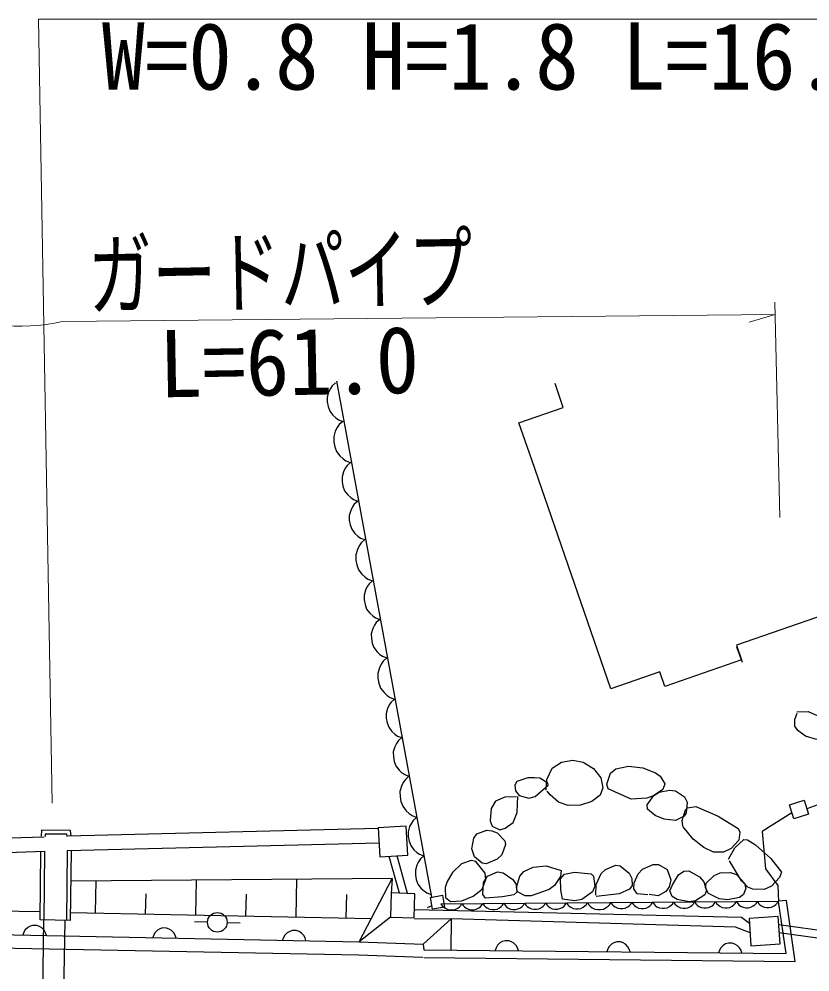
# Model space of a CAD drawing. Units: millimetres, scale not verified. Extents: x 40000 to 680000, y 20000 to 380000.
# Drawn here: x 147020 to 177271, y 302521 to 338952 of the extents above; entities that cross this region are included whole.
import ezdxf
from ezdxf.enums import TextEntityAlignment as Align

# ---------------------------------------------------------------- set-up
doc = ezdxf.new("R2010")
doc.units = ezdxf.units.MM
doc.header["$LTSCALE"] = 1000
doc.layers.add('M-BGD', color=7, linetype='Continuous', lineweight=25)
doc.layers.add('M-STR-HTXT', color=7, linetype='Continuous', lineweight=13)
doc.styles.add('ＭＳ ゴシック', font='')
doc.styles.get('ＭＳ ゴシック').set_extended_font_data('MS Gothic')

msp = doc.modelspace()

# ---------------------------------------------------------------- linework, layer by layer
at = {"layer": 'M-BGD'}
for p, q in [((159130, 325046), (158999, 324930)), ((159163, 325103), (162791, 305375)), ((167838, 324102), (167522, 325013)), ((158860, 324690), (158805, 324497)), ((158927, 324825), (158860, 324690)), ((158999, 324930), (158927, 324825)), ((158805, 324497), (158808, 324315)), ((158808, 324315), (158841, 324138)), ((158841, 324138), (158904, 323966)), ((158904, 323966), (159025, 323806)), ((166137, 323512), (167838, 324102)), ((159025, 323806), (159136, 323704)), ((159136, 323704), (159241, 323632)), ((159241, 323632), (159405, 323571)), ((159405, 323571), (159265, 323448)), ((166628, 322095), (166137, 323512)), ((159117, 323192), (159058, 322986)), ((159188, 323336), (159117, 323192)), ((159265, 323448), (159188, 323336)), ((159058, 322986), (159062, 322791)), ((159062, 322791), (159097, 322602)), ((159097, 322602), (159164, 322420)), ((159164, 322420), (159293, 322248)), ((159293, 322248), (159411, 322140)), ((159411, 322140), (159523, 322063)), ((159523, 322063), (159698, 321998)), ((169657, 313350), (166628, 322095)), ((159495, 321777), (159429, 321643)), ((159567, 321882), (159495, 321777)), ((159698, 321998), (159567, 321882)), ((159429, 321643), (159373, 321449)), ((159373, 321449), (159377, 321267)), ((159377, 321267), (159410, 321090)), ((159410, 321090), (159472, 320919)), ((159472, 320919), (159594, 320758)), ((159594, 320758), (159704, 320657)), ((159704, 320657), (159809, 320585)), ((159770, 320303), (159704, 320168)), ((159842, 320408), (159770, 320303)), ((159809, 320585), (159973, 320524)), ((159973, 320524), (159842, 320408)), ((159704, 320168), (159648, 319975)), ((159648, 319975), (159652, 319792)), ((159652, 319792), (159685, 319616)), ((159685, 319616), (159747, 319444)), ((159747, 319444), (159869, 319284)), ((159869, 319284), (159979, 319182)), ((159979, 319182), (160084, 319110)), ((160032, 318814), (159961, 318670)), ((160108, 318925), (160032, 318814)), ((160084, 319110), (160248, 319049)), ((160248, 319049), (160108, 318925)), ((159961, 318670), (159901, 318464)), ((159901, 318464), (159905, 318269)), ((159905, 318269), (159940, 318080)), ((159940, 318080), (160007, 317898)), ((160007, 317898), (160137, 317726)), ((160137, 317726), (160254, 317618)), ((160254, 317618), (160366, 317541)), ((160410, 317360), (160338, 317255)), ((160366, 317541), (160541, 317476)), ((160541, 317476), (160410, 317360)), ((160272, 317121), (160216, 316927)), ((160338, 317255), (160272, 317121)), ((160216, 316927), (160220, 316745)), ((160220, 316745), (160253, 316568)), ((160253, 316568), (160315, 316397)), ((160315, 316397), (160437, 316236)), ((160437, 316236), (160547, 316135)), ((160547, 316135), (160652, 316063)), ((160685, 315886), (160613, 315781)), ((160652, 316063), (160816, 316002)), ((160816, 316002), (160685, 315886)), ((177859, 316190), (174457, 315012)), ((160547, 315646), (160491, 315453)), ((160613, 315781), (160547, 315646)), ((160491, 315453), (160495, 315270)), ((160495, 315270), (160528, 315093)), ((160528, 315093), (160590, 314922)), ((160590, 314922), (160712, 314762)), ((174457, 315012), (174650, 314455)), ((174464, 314954), (174672, 314363)), ((160712, 314762), (160822, 314660)), ((160822, 314660), (160927, 314588)), ((160952, 314403), (160875, 314291)), ((160927, 314588), (161091, 314527)), ((161091, 314527), (160952, 314403)), ((174650, 314455), (171721, 313440)), ((160804, 314148), (160745, 313942)), ((160875, 314291), (160804, 314148)), ((160745, 313942), (160748, 313747)), ((160748, 313747), (160784, 313558)), ((171528, 313998), (169657, 313350)), ((171721, 313440), (171528, 313998)), ((160784, 313558), (160850, 313375)), ((160850, 313375), (160980, 313204)), ((160980, 313204), (161098, 313096)), ((161098, 313096), (161210, 313019)), ((161210, 313019), (161385, 312954)), ((161385, 312954), (161254, 312838)), ((161115, 312599), (161060, 312405)), ((161182, 312733), (161115, 312599)), ((161254, 312838), (161182, 312733)), ((161060, 312405), (161063, 312223)), ((161063, 312223), (161096, 312046)), ((161096, 312046), (161159, 311875)), ((161159, 311875), (161280, 311714)), ((161280, 311714), (161391, 311613)), ((161391, 311613), (161496, 311541)), ((161496, 311541), (161660, 311480)), ((161390, 311124), (161335, 310931)), ((161457, 311259), (161390, 311124)), ((161529, 311364), (161457, 311259)), ((161660, 311480), (161529, 311364)), ((161335, 310931), (161338, 310748)), ((161338, 310748), (161371, 310571)), ((161371, 310571), (161434, 310400)), ((161434, 310400), (161555, 310240)), ((161555, 310240), (161666, 310138)), ((161666, 310138), (161771, 310066)), ((161771, 310066), (161935, 310005)), ((161718, 309769), (161647, 309626)), ((161795, 309881), (161718, 309769)), ((161935, 310005), (161795, 309881)), ((161647, 309626), (161588, 309420)), ((161588, 309420), (161592, 309225)), ((161592, 309225), (161627, 309036)), ((161627, 309036), (161694, 308853)), ((176485, 308915), (177044, 309094)), ((177044, 309094), (177218, 308548)), ((161694, 308853), (161823, 308682)), ((161823, 308682), (161941, 308574)), ((161941, 308574), (162053, 308497)), ((176575, 308603), (175439, 307890)), ((176660, 308370), (176485, 308915)), ((177577, 308915), (177153, 308754)), ((162025, 308211), (161958, 308077)), ((162097, 308316), (162025, 308211)), ((162053, 308497), (162228, 308432)), ((162228, 308432), (162097, 308316)), ((177218, 308548), (176660, 308370)), ((147879, 307937), (147864, 307706)), ((148982, 307934), (147879, 307937)), ((160742, 308010), (148874, 307712)), ((149013, 307716), (148982, 307934)), ((161829, 308100), (160750, 308036)), ((160750, 308036), (160817, 306917)), ((161896, 306982), (161829, 308100)), ((161958, 308077), (161903, 307883)), ((161903, 307883), (161907, 307701)), ((175439, 307890), (175568, 306466)), ((147983, 307673), (145695, 307603)), ((148020, 307787), (148014, 307696)), ((148852, 307784), (148020, 307787)), ((148864, 307695), (148852, 307784)), ((161907, 307701), (161939, 307524)), ((161939, 307524), (162002, 307353)), ((148000, 307123), (145519, 307047)), ((147826, 304507), (147850, 307124)), ((147976, 304506), (148000, 307123)), ((148864, 307149), (148829, 304490)), ((160791, 307440), (148864, 307149)), ((149014, 307154), (148979, 304488)), ((162002, 307353), (162123, 307192)), ((162123, 307192), (162234, 307091)), ((160817, 306917), (161896, 306982)), ((161567, 305529), (161179, 306939)), ((161881, 305519), (161485, 306957)), ((162234, 307091), (162339, 307019)), ((162372, 306842), (162300, 306737)), ((162339, 307019), (162503, 306958)), ((162503, 306958), (162372, 306842)), ((162233, 306602), (162178, 306409)), ((162178, 306409), (162181, 306226)), ((162300, 306737), (162233, 306602)), ((175568, 306466), (176040, 305827)), ((161296, 306095), (149008, 305997)), ((153780, 304700), (153806, 306035)), ((157617, 304624), (157645, 306066)), ((160027, 303676), (161296, 306095)), ((161296, 306095), (161259, 305522)), ((162181, 306226), (162214, 306049)), ((162214, 306049), (162277, 305878)), ((149942, 304775), (149967, 306004)), ((162277, 305878), (162398, 305717)), ((162398, 305717), (162509, 305616)), ((176040, 305827), (176074, 305215)), ((151861, 304738), (151876, 305507)), ((155698, 304662), (155715, 305495)), ((159535, 304586), (159553, 305483)), ((161259, 305540), (161228, 304616)), ((162159, 305509), (161259, 305540)), ((162128, 304585), (162159, 305509)), ((162509, 305616), (162614, 305544)), ((162614, 305544), (162778, 305483)), ((162753, 305368), (163214, 305451)), ((162834, 304918), (162753, 305368)), ((163214, 305451), (163295, 305001)), ((162649, 304986), (162815, 305067)), ((163295, 305001), (162834, 304918)), ((163159, 305131), (176072, 305227)), ((163159, 305131), (163208, 305052)), ((163208, 305052), (163256, 305004)), ((163256, 305004), (163321, 304957)), ((163321, 304957), (163417, 304909)), ((163705, 304911), (163801, 304960)), ((163801, 304960), (163864, 305009)), ((163864, 305009), (163912, 305057)), ((163912, 305057), (163959, 305137)), ((163959, 305137), (164008, 305058)), ((164008, 305058), (164056, 305010)), ((164056, 305010), (164121, 304962)), ((164121, 304962), (164217, 304915)), ((164505, 304917), (164601, 304966)), ((164601, 304966), (164664, 305014)), ((164664, 305014), (164712, 305063)), ((164712, 305063), (164759, 305143)), ((164759, 305143), (164808, 305064)), ((164808, 305064), (164856, 305016)), ((164856, 305016), (164921, 304968)), ((164921, 304968), (165017, 304921)), ((165305, 304923), (165400, 304972)), ((165400, 304972), (165464, 305020)), ((165464, 305020), (165512, 305069)), ((165512, 305069), (165559, 305149)), ((165559, 305149), (165608, 305069)), ((165608, 305069), (165656, 305022)), ((165656, 305022), (165720, 304974)), ((165720, 304974), (165817, 304927)), ((166009, 304912), (166105, 304929)), ((166105, 304929), (166200, 304978)), ((166200, 304978), (166264, 305026)), ((166264, 305026), (166312, 305075)), ((166312, 305075), (166359, 305155)), ((166359, 305155), (166408, 305075)), ((166408, 305075), (166456, 305028)), ((166456, 305028), (166520, 304980)), ((166520, 304980), (166617, 304933)), ((166617, 304933), (166713, 304918)), ((166809, 304918), (166905, 304935)), ((166905, 304935), (167000, 304984)), ((167000, 304984), (167064, 305032)), ((167064, 305032), (167112, 305081)), ((167112, 305081), (167159, 305161)), ((167159, 305161), (167208, 305081)), ((167208, 305081), (167256, 305034)), ((167256, 305034), (167320, 304986)), ((167320, 304986), (167417, 304939)), ((167417, 304939), (167513, 304924)), ((167609, 304924), (167705, 304941)), ((167705, 304941), (167800, 304990)), ((167800, 304990), (167864, 305038)), ((167864, 305038), (167912, 305086)), ((167912, 305086), (167959, 305167)), ((167959, 305167), (168008, 305087)), ((168008, 305087), (168056, 305040)), ((168056, 305040), (168120, 304992)), ((168120, 304992), (168217, 304945)), ((168217, 304945), (168313, 304929)), ((168313, 304929), (168409, 304930)), ((168409, 304930), (168505, 304947)), ((168505, 304947), (168600, 304996)), ((168600, 304996), (168664, 305044)), ((168664, 305044), (168712, 305092)), ((168712, 305092), (168759, 305173)), ((168759, 305173), (168814, 305083)), ((168814, 305083), (168868, 305030)), ((168868, 305030), (168941, 304976)), ((168941, 304976), (169049, 304923)), ((169373, 304925), (169481, 304980)), ((169481, 304980), (169552, 305035)), ((169552, 305035), (169606, 305089)), ((169606, 305089), (169659, 305179)), ((169659, 305179), (169708, 305100)), ((169708, 305100), (169756, 305052)), ((169756, 305052), (169820, 305005)), ((169820, 305005), (169917, 304957)), ((169917, 304957), (170013, 304942)), ((170013, 304942), (170109, 304943)), ((170109, 304943), (170205, 304959)), ((170205, 304959), (170300, 305008)), ((170300, 305008), (170364, 305057)), ((170364, 305057), (170412, 305105)), ((170412, 305105), (170459, 305185)), ((170459, 305185), (170508, 305106)), ((170508, 305106), (170556, 305058)), ((170556, 305058), (170620, 305010)), ((170620, 305010), (170717, 304963)), ((170717, 304963), (170813, 304948)), ((170813, 304948), (170909, 304949)), ((170909, 304949), (171005, 304965)), ((171005, 304965), (171100, 305014)), ((171100, 305014), (171164, 305062)), ((171164, 305062), (171212, 305111)), ((171212, 305111), (171259, 305191)), ((171259, 305191), (171308, 305112)), ((171308, 305112), (171356, 305064)), ((171356, 305064), (171420, 305016)), ((171420, 305016), (171517, 304969)), ((171517, 304969), (171613, 304954)), ((171613, 304954), (171709, 304955)), ((171709, 304955), (171805, 304971)), ((171805, 304971), (171900, 305020)), ((171900, 305020), (171964, 305068)), ((171964, 305068), (172012, 305117)), ((172012, 305117), (172059, 305197)), ((172059, 305197), (172108, 305117)), ((172108, 305117), (172156, 305070)), ((172156, 305070), (172220, 305022)), ((172220, 305022), (172317, 304975)), ((172317, 304975), (172413, 304960)), ((172413, 304960), (172509, 304960)), ((172509, 304960), (172605, 304977)), ((172605, 304977), (172700, 305026)), ((172700, 305026), (172764, 305074)), ((172764, 305074), (172812, 305123)), ((172812, 305123), (172859, 305203)), ((172859, 305203), (172908, 305123)), ((172908, 305123), (172956, 305076)), ((172956, 305076), (173020, 305028)), ((173020, 305028), (173117, 304981)), ((173117, 304981), (173213, 304966)), ((173213, 304966), (173309, 304966)), ((173309, 304966), (173405, 304983)), ((173405, 304983), (173500, 305032)), ((173500, 305032), (173564, 305080)), ((173564, 305080), (173612, 305129)), ((173612, 305129), (173659, 305209)), ((173659, 305209), (173708, 305129)), ((173708, 305129), (173756, 305082)), ((173756, 305082), (173820, 305034)), ((173820, 305034), (173917, 304987)), ((173917, 304987), (174013, 304972)), ((174013, 304972), (174109, 304972)), ((174109, 304972), (174205, 304989)), ((174205, 304989), (174300, 305038)), ((174300, 305038), (174364, 305086)), ((174364, 305086), (174412, 305134)), ((174412, 305134), (174459, 305215)), ((174459, 305215), (174508, 305135)), ((174508, 305135), (174556, 305088)), ((174556, 305088), (174620, 305040)), ((174620, 305040), (174717, 304993)), ((174717, 304993), (174813, 304977)), ((174813, 304977), (174909, 304978)), ((174909, 304978), (175005, 304995)), ((175005, 304995), (175100, 305044)), ((175100, 305044), (175164, 305092)), ((175164, 305092), (175212, 305140)), ((175212, 305140), (175259, 305221)), ((175259, 305221), (175308, 305141)), ((175308, 305141), (175356, 305093)), ((175356, 305093), (175420, 305046)), ((175420, 305046), (175517, 304999)), ((175517, 304999), (175613, 304983)), ((175613, 304983), (175709, 304984)), ((175709, 304984), (175805, 305001)), ((175805, 305001), (175900, 305049)), ((175900, 305049), (175964, 305098)), ((175964, 305098), (176011, 305146)), ((176011, 305146), (176059, 305227)), ((176371, 305257), (176072, 305227)), ((176355, 303223), (176074, 305215)), ((176700, 302919), (176371, 305257)), ((147829, 304817), (145468, 304863)), ((148983, 304794), (160495, 304567)), ((161228, 304616), (160027, 303676)), ((161228, 304616), (162128, 304585)), ((162153, 304909), (174652, 304614)), ((163417, 304909), (163513, 304894)), ((163513, 304894), (163609, 304895)), ((163609, 304895), (163705, 304911)), ((164217, 304915), (164313, 304900)), ((164313, 304900), (164409, 304901)), ((164409, 304901), (164505, 304917)), ((165017, 304921), (165113, 304906)), ((165113, 304906), (165209, 304906)), ((165209, 304906), (165305, 304923)), ((165817, 304927), (165913, 304912)), ((165913, 304912), (166009, 304912)), ((166713, 304918), (166809, 304918)), ((167513, 304924), (167609, 304924)), ((169049, 304923), (169157, 304906)), ((169157, 304906), (169265, 304906)), ((169265, 304906), (169373, 304925)), ((174652, 304614), (174954, 304384)), ((176057, 304639), (174942, 304564)), ((174942, 304564), (175013, 303516)), ((176128, 303592), (176057, 304639)), ((147352, 304214), (147260, 304126)), ((147443, 304266), (147352, 304214)), ((147551, 304300), (147443, 304266)), ((147695, 304297), (147551, 304300)), ((147803, 304259), (147695, 304297)), ((147733, 287700), (147965, 304506)), ((147891, 304204), (147803, 304259)), ((148979, 304488), (147826, 304509)), ((147980, 304112), (147891, 304204)), ((148765, 304492), (148533, 287709)), ((152516, 304203), (152407, 304169)), ((152660, 304200), (152516, 304203)), ((152767, 304162), (152660, 304200)), ((154231, 304428), (153731, 304441)), ((154980, 304411), (155480, 304400)), ((163545, 304557), (162144, 304540)), ((163545, 304557), (162483, 303582)), ((163545, 304557), (163540, 303360)), ((174421, 304233), (163545, 304557)), ((174979, 304018), (174421, 304233)), ((176078, 304338), (180051, 303774)), ((145134, 303970), (160027, 303676)), ((147204, 304037), (147166, 303930)), ((147260, 304126), (147204, 304037)), ((148032, 304021), (147980, 304112)), ((148066, 303912), (148032, 304021)), ((152169, 303939), (152131, 303832)), ((152224, 304028), (152169, 303939)), ((152316, 304116), (152224, 304028)), ((152407, 304169), (152316, 304116)), ((152856, 304106), (152767, 304162)), ((152944, 304014), (152856, 304106)), ((152996, 303923), (152944, 304014)), ((153030, 303814), (152996, 303923)), ((157133, 303842), (157095, 303734)), ((157189, 303930), (157133, 303842)), ((157281, 304019), (157189, 303930)), ((157372, 304071), (157281, 304019)), ((157480, 304105), (157372, 304071)), ((157624, 304102), (157480, 304105)), ((157732, 304064), (157624, 304102)), ((157821, 304008), (157732, 304064)), ((157909, 303916), (157821, 304008)), ((157961, 303825), (157909, 303916)), ((176098, 304032), (180065, 303469)), ((144948, 303473), (160017, 303177)), ((157995, 303717), (157961, 303825)), ((160027, 303676), (162483, 303582)), ((162483, 303582), (162503, 303371)), ((165318, 303539), (165263, 303449)), ((165409, 303628), (165318, 303539)), ((165499, 303681), (165409, 303628)), ((165608, 303716), (165499, 303681)), ((165752, 303714), (165608, 303716)), ((165859, 303677), (165752, 303714)), ((165949, 303622), (165859, 303677)), ((166038, 303531), (165949, 303622)), ((166091, 303441), (166038, 303531)), ((169589, 303493), (169534, 303404)), ((169680, 303582), (169589, 303493)), ((169771, 303635), (169680, 303582)), ((169879, 303670), (169771, 303635)), ((170023, 303669), (169879, 303670)), ((170131, 303631), (170023, 303669)), ((170220, 303577), (170131, 303631)), ((170309, 303486), (170220, 303577)), ((170362, 303395), (170309, 303486)), ((173952, 303537), (173861, 303448)), ((174042, 303590), (173952, 303537)), ((174151, 303625), (174042, 303590)), ((174295, 303623), (174151, 303625)), ((174402, 303586), (174295, 303623)), ((174492, 303531), (174402, 303586)), ((174581, 303440), (174492, 303531)), ((175013, 303516), (176128, 303592)), ((160008, 303177), (162464, 303083)), ((162503, 303371), (176355, 303223)), ((165263, 303449), (165226, 303342)), ((166126, 303332), (166091, 303441)), ((169534, 303404), (169497, 303296)), ((170397, 303287), (170362, 303395)), ((173806, 303358), (173769, 303251)), ((173861, 303448), (173806, 303358)), ((174634, 303349), (174581, 303440)), ((174669, 303241), (174634, 303349)), ((162500, 303071), (176700, 302919))]:
    msp.add_line(p, q, dxfattribs=at)
for points in [[(176767, 312468), (177199, 312484), (177549, 312331), (177676, 312152), (177773, 311697), (177724, 311514), (177522, 311407), (177098, 311531), (176802, 311756), (176699, 311922), (176696, 312176), (176781, 312420)], [(167177, 309468), (167207, 309881), (167416, 310315), (167764, 310538), (168199, 310618), (168600, 310547), (168995, 310300), (169267, 309942), (169352, 309556), (169252, 309281), (168934, 309036), (168500, 308901), (168022, 308886), (167649, 309012), (167331, 309296), (167218, 309431)], [(169558, 309523), (169498, 309706), (169645, 310118), (169849, 310280), (170332, 310394), (170874, 310328), (171359, 310135), (171543, 310006), (171720, 309717), (171638, 309497), (171288, 309255), (171037, 309162), (170435, 309130), (169559, 309524)], [(166740, 309945), (166479, 309946), (166065, 309803), (165977, 309656), (166012, 309444), (166146, 309273), (166524, 309165), (166757, 309233), (167254, 309658), (167249, 309735), (166933, 309924), (166741, 309946)], [(171057, 308739), (171043, 308913), (171295, 309262), (171510, 309391), (171894, 309473), (172123, 309440), (172479, 309211), (172576, 309017), (172537, 308600), (172458, 308483), (172125, 308315), (171689, 308358), (171345, 308498), (171057, 308742)], [(166041, 309216), (165597, 309197), (165239, 309047), (165074, 308767), (165045, 308296), (165114, 308099), (165413, 307954), (165619, 308013), (165918, 308240), (166070, 308622), (166089, 308953), (166093, 309232)], [(172413, 308094), (172389, 308312), (172507, 308716), (172585, 308799), (172912, 308844), (173762, 308478), (174519, 308010), (174594, 307870), (174545, 307554), (174255, 307242), (173970, 307103), (173583, 307101), (173211, 307274), (172800, 307595), (172422, 308063), (172414, 308091)], [(165101, 307918), (165312, 307836), (165599, 307532), (165626, 307398), (165480, 306995), (165308, 306828), (164887, 306658), (164740, 306674), (164437, 306928), (164338, 307225), (164411, 307641), (164534, 307795), (164913, 307945), (165102, 307918)], [(174160, 306837), (174394, 307260), (174743, 307588), (174885, 307578), (175194, 307380), (175778, 306861), (176180, 306331), (176110, 306137), (175797, 305801), (175514, 305678), (175085, 305683), (174896, 305761), (174650, 306009), (174195, 306763)], [(164490, 306742), (164312, 306784), (163937, 306657), (163597, 306322), (163393, 305975), (163313, 305748), (163328, 305368), (163525, 305217), (163950, 305246), (164390, 305424), (164730, 305691), (164872, 306050), (164847, 306293), (164492, 306741)], [(166089, 305585), (166052, 305762), (166180, 306178), (166324, 306357), (166679, 306533), (167184, 306584), (167751, 306398), (167730, 306172), (167506, 305832), (167291, 305671), (166602, 305434), (166384, 305425), (166091, 305580), (166088, 305585)], [(169079, 305462), (169094, 305864), (169288, 306288), (169449, 306442), (169844, 306597), (170011, 306575), (170359, 306295), (170462, 306094), (170472, 305827), (170366, 305682), (169976, 305503), (169094, 305405)], [(171073, 305463), (170659, 305510), (170536, 305704), (170543, 305923), (170704, 306276), (170869, 306445), (171275, 306631), (171482, 306631), (171806, 306440), (171950, 306046), (171888, 305779), (171764, 305600), (171471, 305433), (171122, 305479)], [(164862, 305341), (164763, 305484), (164790, 305936), (164939, 306182), (165317, 306350), (165532, 306314), (165910, 306060), (166037, 305864), (166062, 305567), (165950, 305464), (165517, 305393), (164862, 305343)], [(167740, 305667), (167736, 306079), (167878, 306259), (168262, 306337), (168906, 306272), (168993, 306184), (169046, 305801), (168953, 305590), (168549, 305291), (168277, 305236), (167807, 305307), (167740, 305665)], [(173278, 305734), (173305, 305909), (173612, 306214), (173841, 306309), (174236, 306324), (174460, 306242), (174766, 305909), (174813, 305719), (174728, 305486), (174573, 305371), (174116, 305273), (173797, 305318), (173388, 305523), (173278, 305736)]]:
    msp.add_lwpolyline(points, dxfattribs=at)
msp.add_lwpolyline([(172020, 305857), (172249, 306235), (172443, 306375), (172641, 306383), (173052, 306152), (173211, 305970), (173309, 305639), (173245, 305466), (172891, 305244), (172648, 305205), (172189, 305285), (172000, 305408), (171906, 305619)], close=True, dxfattribs=at)
msp.add_circle((154605, 304419), 375, dxfattribs=at)
at = {"layer": 'M-STR-HTXT'}
for p, q in [((147758, 338952), (179988, 338952)), ((147758, 338952), (148285, 308972)), ((176119, 319891), (175928, 328122)), ((148680, 327386), (175937, 327651)), ((175937, 327651), (174940, 327362))]:
    msp.add_line(p, q, dxfattribs=at)
msp.add_arc((147024, 334920), 7714, 209.8608, 282.3926, dxfattribs=at)

# ---------------------------------------------------------------- texts
at = {"layer": 'M-STR-HTXT', "style": 'ＭＳ ゴシック', "width": 0.95}
msp.add_text('W=0.8 H=1.8 L=16.8', height=2566, dxfattribs=at).set_placement((150182, 335485), align=Align.BOTTOM_LEFT)
at = {"layer": 'M-STR-HTXT', "style": 'ＭＳ ゴシック'}
for s, rotation, width, p in [('ガードパイプ', 1.1, 0.7, (149705, 327111)), ('L=61.0', 1, 0.95, (152407, 323717))]:
    msp.add_text(s, height=2566, rotation=rotation, dxfattribs=dict(at, width=width)).set_placement(p, align=Align.BOTTOM_LEFT)

doc.saveas('drawing.dxf')
